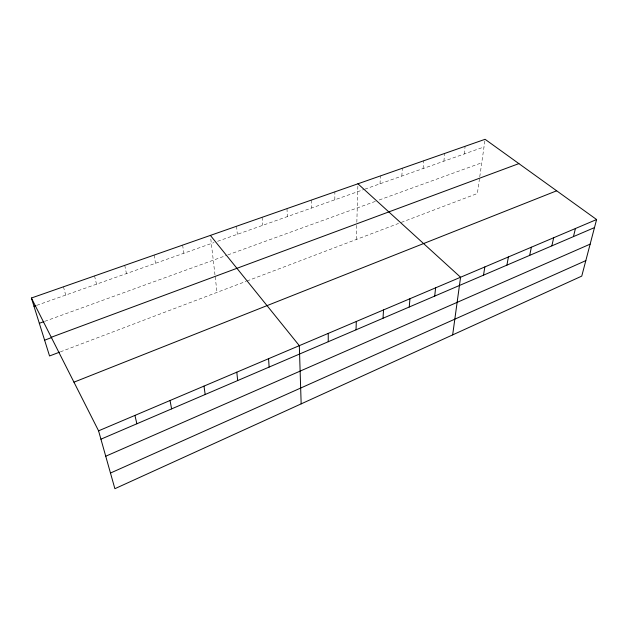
<?xml version="1.0" encoding="UTF-8"?>
<svg xmlns="http://www.w3.org/2000/svg" width="628" height="628" viewBox="0 0 628 628"><rect width="100%" height="100%" fill="white"/><g stroke="black" fill="none" stroke-linecap="round" stroke-linejoin="round"><path stroke-width="0.47" stroke-dasharray="3.14 2.35" d="M334.826 199.798L334.873 191.854M356.343 239.464L356.783 224.188M356.837 222.281L357.929 183.792M380.026 183.792L380.419 175.918M401.818 176.076L402.36 168.241M423.091 168.54L423.782 160.752M443.87 161.184L444.703 153.436M464.163 154.001L465.128 146.285M479.494 178.595L477.374 193.502L400.311 222.775M479.761 176.735L485.091 139.306M60.414 351.845L246.137 281.32M247.032 280.983L398.537 223.442M44.808 321.316L226.951 255.227M227.862 254.897L377.397 200.638M379.234 199.979L481.747 162.778M36.722 305.349L214.015 242.573M217.602 241.301L363.957 189.483M364.844 189.169L484 146.976M63.436 286.815L65.72 295.082M94.538 275.935L96.524 284.178M124.744 265.361L126.448 273.58M154.096 255.094L155.532 263.281M182.63 245.116L183.816 253.265M210.804 239.017L214.988 274.946M215.2 276.791L217.013 292.381M236.591 226.237L237.321 234.323M262.119 217.304L262.637 225.358M286.996 208.606L287.31 216.621M311.237 200.12L311.37 208.104"/><path stroke-width="0.94" d="M328.24 341.734L328.24 333.389M356.037 329.818L356.296 321.489M383.025 318.247L383.52 309.934M409.236 307.014L409.958 298.724M434.694 296.094L435.628 287.828M452.662 334.897L460.575 277.246L357.929 183.792M483.513 275.166L484.832 266.955M506.914 265.134L508.413 256.946M529.694 255.368L531.359 247.212M551.863 245.862L553.684 237.745M573.458 236.607L575.429 228.521M596.6 219.533L581.756 276.108L114.885 488.694L98.572 430.832L31.4 298.017L485.091 139.306L596.6 219.533L98.572 430.832M110.473 473.049L585.822 260.62M105.732 456.226L590.147 244.127M100.927 439.184L594.488 227.587M73.963 382.169L556.667 190.802M59.511 352.19L49.557 355.966L31.4 298.017M51.253 337.267L518.877 163.618M44.612 340.172L51.771 337.511M39.321 323.302L43.897 321.646M33.998 306.315L35.812 305.671M210.38 235.406L299.321 345.659L301.165 403.875M134.926 415.406L136.873 423.774M170.039 400.507L171.609 408.883M203.982 386.11L205.191 394.486M236.803 372.184L237.682 380.56M268.572 358.706L269.129 367.074"/></g></svg>
